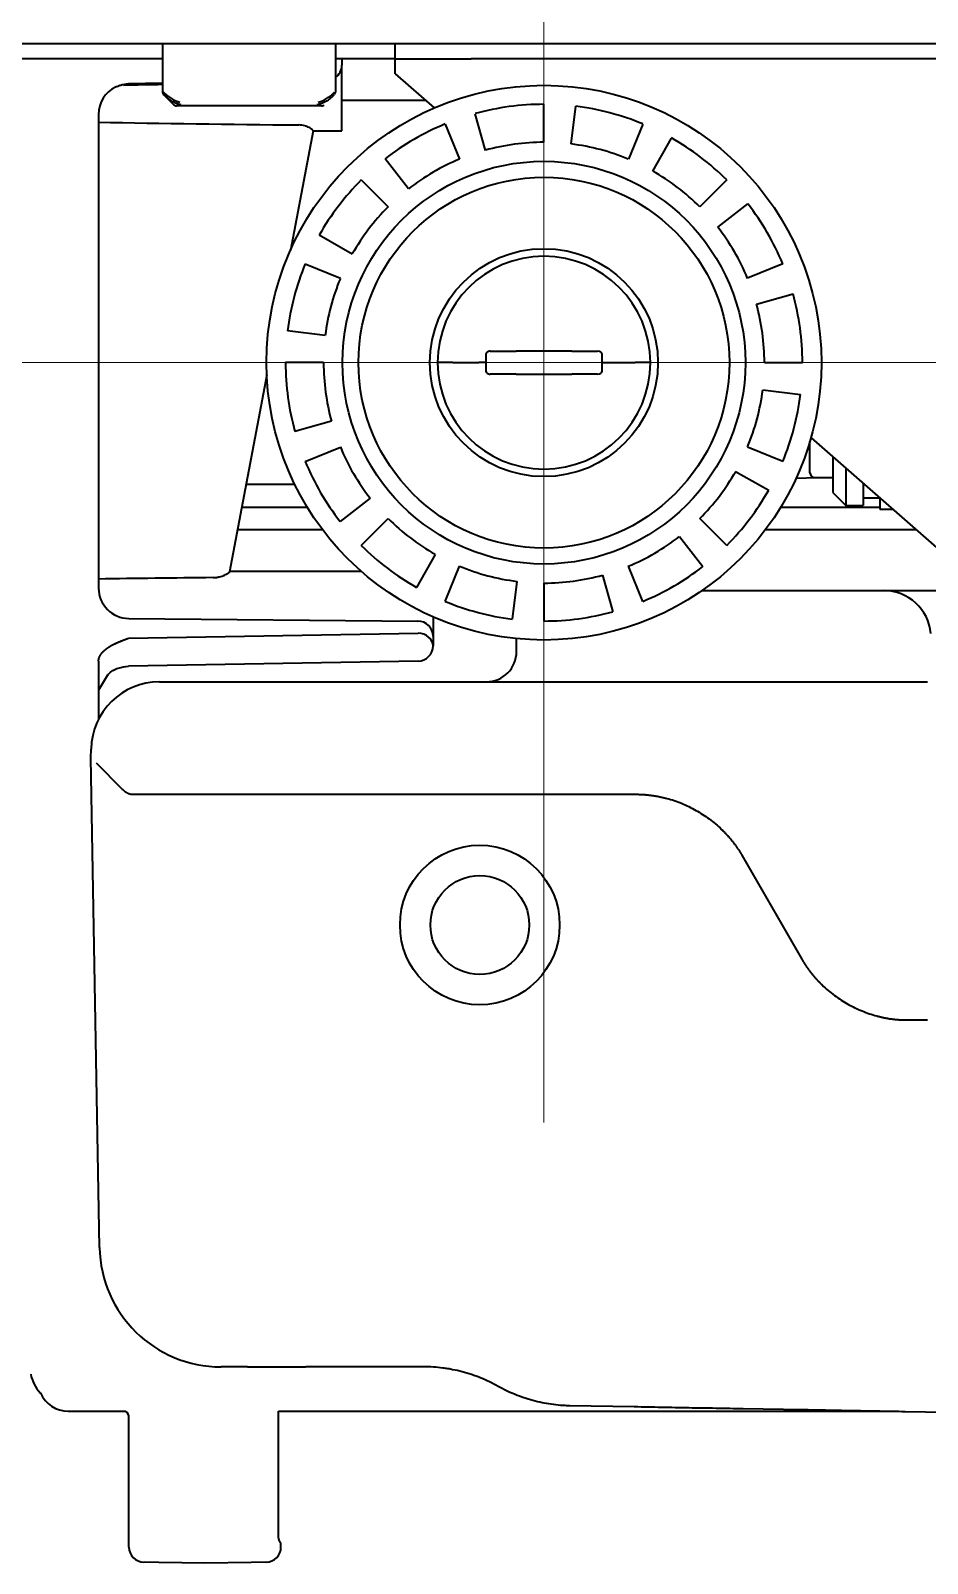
# Model space of a CAD drawing. Extents: x 6327 to 10269, y -393 to 3204.
# Drawn here: x 6773.2 to 6832.2, y 1271 to 1371.9 of the extents above; entities that cross this region are included whole.
import ezdxf

# ---------------------------------------------------------------- set-up
doc = ezdxf.new("R2010")
doc.units = 0
doc.header["$LTSCALE"] = 5
doc.layers.get('0').update_dxf_attribs({"linetype": 'CONTINUOUS', "lineweight": 0})
doc.layers.add('1', color=7, linetype='CONTINUOUS', true_color=0xffffff)

msp = doc.modelspace()

# ---------------------------------------------------------------- linework, layer by layer
at = {"color": 4}
for p, q in [((6806.97, 1400.03), (6806.97, 1300.03)), ((6756.97, 1350.03), (6856.97, 1350.03))]:
    msp.add_line(p, q, dxfattribs=at)
at = {"layer": '1', "color": 7, "linetype": 'Continuous', "lineweight": 35}
for p, q in [((6339.57, 1371.03), (7085.57, 1371.03)), ((6781.88, 1370.97), (6781.87, 1371.03)), ((6781.88, 1371), (6781.88, 1367.85)), ((6793.27, 1371.03), (6793.27, 1370.97)), ((6793.27, 1367.85), (6793.27, 1371)), ((6797.19, 1370.03), (6797.19, 1371.03)), ((6781.88, 1370.03), (6771.4, 1370.03)), ((6797.19, 1370.03), (6793.27, 1370.03)), ((6793.67, 1370.03), (6793.67, 1369.6)), ((6793.67, 1365.28), (6793.67, 1369.56)), ((6797.19, 1369.03), (6797.19, 1370.03)), ((6797.19, 1370.03), (6802.19, 1370.03)), ((6913.07, 1370.03), (6802.19, 1370.03)), ((6797.19, 1369.03), (6799.75, 1366.79)), ((6781.88, 1368.41), (6779.63, 1368.37)), ((6781.88, 1367.85), (6781.94, 1367.82)), ((6781.95, 1367.68), (6782.63, 1367)), ((6793.2, 1367.68), (6793.27, 1367.85)), ((6783.24, 1366.93), (6782.8, 1366.93)), ((6783.68, 1366.93), (6783.24, 1366.93)), ((6787.14, 1366.93), (6783.68, 1366.93)), ((6788.01, 1366.93), (6787.14, 1366.93)), ((6791.47, 1366.93), (6788.01, 1366.93)), ((6791.9, 1366.93), (6791.47, 1366.93)), ((6792.34, 1366.93), (6791.9, 1366.93)), ((6798.75, 1367.28), (6793.67, 1367.28)), ((6799.19, 1367.28), (6798.75, 1367.28)), ((6806.97, 1364.53), (6806.97, 1367.03)), ((6808.76, 1364.42), (6809.07, 1366.9)), ((6777.67, 1366.37), (6777.67, 1335.2)), ((6800.47, 1365.73), (6801.42, 1363.42)), ((6803.12, 1364), (6802.45, 1366.41)), ((6813.48, 1365.73), (6812.52, 1363.42)), ((6791.78, 1365.29), (6790.29, 1357.42)), ((6791.77, 1365.28), (6793.67, 1365.28)), ((6814.13, 1362.64), (6815.36, 1364.81)), ((6798.06, 1361.46), (6796.52, 1363.44)), ((6794.95, 1362.05), (6796.72, 1360.28)), ((6818.99, 1362.05), (6817.23, 1360.28)), ((6818.41, 1358.94), (6820.38, 1360.48)), ((6794.36, 1357.18), (6792.19, 1358.42)), ((6791.27, 1356.53), (6793.58, 1355.58)), ((6822.68, 1356.53), (6820.37, 1355.58)), ((6820.95, 1353.88), (6823.36, 1354.55)), ((6792.58, 1351.81), (6790.1, 1352.12)), ((6803.15, 1350.58), (6803.15, 1350.03)), ((6803.44, 1350.78), (6804.4, 1350.78)), ((6804.4, 1350.78), (6805.14, 1350.78)), ((6804.4, 1350.78), (6805.14, 1350.78)), ((6808.8, 1350.78), (6805.14, 1350.78)), ((6808.8, 1350.78), (6809.54, 1350.78)), ((6809.54, 1350.78), (6810.5, 1350.78)), ((6810.79, 1350.03), (6810.8, 1350.58)), ((6792.47, 1350.03), (6789.97, 1350.03)), ((6800.97, 1350.03), (6802.69, 1350.03)), ((6803.15, 1350.03), (6803.15, 1349.48)), ((6810.8, 1349.48), (6810.79, 1350.03)), ((6811.26, 1350.03), (6812.97, 1350.03)), ((6821.47, 1350.03), (6823.97, 1350.03)), ((6788.74, 1349.24), (6786.28, 1336.26)), ((6804.4, 1349.28), (6803.44, 1349.28)), ((6805.14, 1349.28), (6804.4, 1349.28)), ((6805.14, 1349.28), (6804.4, 1349.28)), ((6805.14, 1349.28), (6808.8, 1349.28)), ((6809.54, 1349.28), (6808.8, 1349.28)), ((6810.5, 1349.28), (6809.54, 1349.28)), ((6821.36, 1348.24), (6823.84, 1347.93)), ((6793, 1346.17), (6790.59, 1345.5)), ((6791.27, 1343.52), (6793.58, 1344.48)), ((6822.68, 1343.52), (6820.37, 1344.48)), ((6824.47, 1342.78), (6824.47, 1344.85)), ((6824.54, 1345.09), (6833.84, 1336.95)), ((6825.97, 1343.84), (6825.97, 1341.48)), ((6819.58, 1342.87), (6821.76, 1341.64)), ((6823.57, 1342.43), (6824.9, 1342.48)), ((6824.77, 1342.48), (6825.97, 1342.48)), ((6826.82, 1343.09), (6826.82, 1340.63)), ((6787.38, 1342.03), (6790.57, 1342.03)), ((6825.97, 1341.48), (6826.82, 1340.63)), ((6827.97, 1342.08), (6827.97, 1340.63)), ((6787.09, 1340.53), (6791.39, 1340.53)), ((6795.54, 1341.11), (6793.56, 1339.58)), ((6822.56, 1340.53), (6829.07, 1340.53)), ((6826.82, 1340.63), (6827.97, 1340.63)), ((6827.97, 1341.13), (6829.07, 1341.13)), ((6829.07, 1341.13), (6829.07, 1340.38)), ((6829.07, 1340.38), (6829.93, 1340.38)), ((6794.95, 1338.01), (6796.72, 1339.77)), ((6818.99, 1338.01), (6817.23, 1339.77)), ((6792.41, 1339.03), (6786.81, 1339.03)), ((6815.89, 1338.59), (6817.42, 1336.62)), ((6831.47, 1339.03), (6821.54, 1339.03)), ((6799.82, 1337.41), (6798.58, 1335.24)), ((6794.97, 1336.28), (6786.29, 1336.28)), ((6800.47, 1334.32), (6801.42, 1336.63)), ((6813.48, 1334.32), (6812.52, 1336.63)), ((6805.19, 1335.64), (6804.88, 1333.16)), ((6806.97, 1335.53), (6806.97, 1333.03)), ((6810.83, 1336.05), (6811.5, 1333.64)), ((6817.37, 1335.03), (6829.33, 1335.03)), ((6829.33, 1335.03), (6836.26, 1335.03)), ((6799.67, 1333.3), (6799.67, 1332.03)), ((6779.64, 1331.9), (6798.69, 1332.23)), ((6779.66, 1333.2), (6798.68, 1333.03)), ((6799.67, 1332.03), (6799.67, 1331.39)), ((6805.17, 1331.03), (6805.17, 1331.87)), ((6777.67, 1330.39), (6777.67, 1326.57)), ((6798.69, 1330.39), (6779.64, 1330.06)), ((6798.69, 1330.39), (6779.64, 1330.06)), ((6778.26, 1329.46), (6777.67, 1328.48)), ((6781.68, 1329.03), (6781.88, 1329.03)), ((6781.88, 1329.03), (6783.62, 1329.03)), ((6783.62, 1329.03), (6783.62, 1329.03)), ((6783.62, 1329.03), (6784.32, 1329.03)), ((6784.32, 1329.03), (6787.57, 1329.03)), ((6787.57, 1329.03), (6792.88, 1329.03)), ((6792.88, 1329.03), (6813.05, 1329.03)), ((6819.85, 1329.03), (6823.8, 1329.03)), ((6830.87, 1329.03), (6832.19, 1329.03)), ((6777.17, 1324.03), (6777.18, 1324.6)), ((6777.17, 1324.02), (6777.17, 1324.03)), ((6777.74, 1291.81), (6777.17, 1324.02)), ((6777.51, 1323.69), (6779.23, 1321.97)), ((6779.93, 1321.63), (6783.19, 1321.63)), ((6783.19, 1321.63), (6792.84, 1321.63)), ((6792.84, 1321.63), (6813.05, 1321.63)), ((6819.98, 1317.63), (6823.94, 1310.78)), ((6830.87, 1306.78), (6832.19, 1306.78)), ((6785.8, 1283.95), (6785.73, 1283.95)), ((6787.47, 1283.95), (6785.8, 1283.95)), ((6787.47, 1283.95), (6788.15, 1283.95)), ((6788.15, 1283.95), (6788.15, 1283.95)), ((6788.15, 1283.95), (6791.31, 1283.95)), ((6793.24, 1283.95), (6791.31, 1283.95)), ((6799.05, 1283.95), (6793.24, 1283.95)), ((6775.67, 1281.03), (6779.47, 1281.03)), ((6789.5, 1272.87), (6789.5, 1281.03)), ((6789.5, 1281.03), (6797.19, 1281.03)), ((6799.67, 1281.02), (6799.67, 1281.03)), ((6799.68, 1281.03), (6829.47, 1281.03)), ((6812.91, 1281.32), (6808.68, 1281.39)), ((6824.04, 1281.12), (6820.08, 1281.19)), ((6832.08, 1280.98), (6830.73, 1281)), ((6834.97, 1280.93), (6832.08, 1280.98)), ((6779.67, 1272.1), (6779.67, 1280.62)), ((6789.67, 1272.37), (6789.66, 1272.37)), ((6789.67, 1272.1), (6789.67, 1272.37)), ((6781.64, 1271.08), (6780.66, 1271.1)), ((6784.67, 1271.03), (6781.64, 1271.08)), ((6787.71, 1271.08), (6784.67, 1271.03)), ((6788.69, 1271.1), (6787.71, 1271.08))]:
    msp.add_line(p, q, dxfattribs=at)
for centre, radius in [((6806.97, 1350.03), 18.25), ((6806.97, 1350.03), 13.25), ((6806.97, 1350.03), 12.2), ((6806.97, 1350.03), 7.5), ((6802.75, 1313.03), 5.25), ((6802.75, 1313.03), 3.25)]:
    msp.add_circle(centre, radius, dxfattribs=at)
for centre, radius, start, end in [((6792.67, 1369.6), 1, 306.5958, 0), ((6779.67, 1366.37), 2, 116.0619, 180), ((6782.8, 1367.18), 0.25, 225, 270), ((6792.34, 1367.18), 0.25, 270, 315), ((6806.97, 1350.03), 17, 90, 105.4286), ((6806.97, 1350.03), 17, 67.5, 82.9286), ((6806.97, 1350.03), 17, 112.5, 127.9286), ((6806.97, 1350.03), 14.5, 90, 105.4286), ((6806.97, 1350.03), 17, 45, 60.4286), ((6806.97, 1350.03), 14.5, 67.5, 82.9286), ((6806.97, 1350.03), 14.5, 112.5, 127.9286), ((6806.97, 1350.03), 14.5, 45, 60.4286), ((6806.97, 1350.03), 17, 135, 150.4286), ((6806.97, 1350.03), 17, 22.5, 37.9286), ((6806.97, 1350.03), 14.5, 135, 150.4286), ((6806.97, 1350.03), 14.5, 22.5, 37.9286), ((6806.97, 1350.03), 17, 157.5, 172.9286), ((6806.97, 1350.03), 7, 90, 180), ((6806.97, 1350.03), 7, 360, 90), ((6806.97, 1350.03), 14.5, 157.5, 172.9286), ((6806.97, 1350.03), 17, 0, 15.4286), ((6806.97, 1350.03), 14.5, 0, 15.4286), ((6806.97, 1350.03), 17, 180, 195.4286), ((6806.97, 1350.03), 14.5, 180, 195.4286), ((6806.97, 1350.03), 7, 180, 0), ((6806.97, 1350.03), 14.5, 337.5, 352.9286), ((6806.97, 1350.03), 17, 337.5, 352.9286), ((6806.97, 1350.03), 14.5, 202.5, 217.9286), ((6806.97, 1350.03), 17, 202.5, 217.9286), ((6806.97, 1350.03), 14.5, 315, 330.4286), ((6824.77, 1342.78), 0.3, 180, 270), ((6806.97, 1350.03), 17, 315, 330.4286), ((6806.97, 1350.03), 14.5, 225, 240.4286), ((6806.97, 1350.03), 14.5, 292.5, 307.9286), ((6806.97, 1350.03), 17, 225, 240.4286), ((6806.97, 1350.03), 14.5, 247.5, 262.9286), ((6806.97, 1350.03), 17, 292.5, 307.9286), ((6806.97, 1350.03), 14.5, 270, 285.4286), ((6779.67, 1335.2), 2, 180, 269.5278), ((6806.97, 1350.03), 17, 247.5, 262.9286), ((6829.33, 1331.93), 3.1, 5, 90), ((6806.97, 1350.03), 17, 270, 285.4286), ((6798.67, 1332.03), 1, 0, 89.5), ((6798.67, 1331.39), 1, 271, 0), ((6803.17, 1331.03), 2, 270, 0), ((6781.68, 1324.53), 4.5, 90, 179), ((6785.73, 1291.95), 8, 181, 270), ((6775.66, 1283.95), 2.5, 190.9111, 223.3528), ((6779.17, 1280.62), 0.5, 0, 53.9152), ((6780.67, 1272.1), 1, 180, 269), ((6788.67, 1272.1), 1, 271, 0)]:
    msp.add_arc(centre, radius, start, end, dxfattribs=at)
for centre, major_axis, ratio, start_param, end_param in [((6782.13, 1367.85), (-0.173, -0.181), 1, 5.474424, 6.283144), ((6782.16, 1367.82), (-0.173, -0.18), 0.780781, 5.355474, 6.257053), ((6865.08, 1367.53), (131.19, 0.01), 0.017151, 3.98317, 4.110917), ((6803.44, 1350.58), (-0.296, 0.003), 0.67619, 4.728153, 6.29895), ((6810.5, 1350.58), (0.296, 0.003), 0.67619, 6.267421, 7.838217), ((6803.44, 1349.48), (0.296, 0.003), 0.67619, 3.125828, 4.696625), ((6810.5, 1349.48), (-0.296, 0.003), 0.67619, 1.586561, 3.157357), ((6858.74, 1334.03), (131.19, 0.01), 0.017151, 2.165777, 2.23696), ((6798.67, 1331.39), (-1, 0), 0.838444, 3.141593, 4.694936), ((6775.67, 1283.03), (-1.41, -1.41), 0.999695, 5.907412, 7.068431)]:
    msp.add_ellipse(centre, major_axis=major_axis, ratio=ratio, start_param=start_param, end_param=end_param, dxfattribs=at)
for points, degree, knots in [([(6778.79, 1368.17), (6778.85, 1368.2), (6778.91, 1368.22), (6779.01, 1368.26), (6779.04, 1368.27), (6779.11, 1368.29), (6779.14, 1368.3), (6779.25, 1368.33), (6779.32, 1368.34), (6779.44, 1368.36), (6779.48, 1368.36), (6779.53, 1368.37), (6779.55, 1368.37), (6779.59, 1368.37), (6779.61, 1368.37), (6779.63, 1368.37)], 3, [0, 0, 0, 0, 0.25, 0.25, 0.375, 0.375, 0.5, 0.5, 0.75, 0.75, 0.875, 0.875, 0.9375, 0.9375, 1, 1, 1, 1]), ([(6781.94, 1367.82), (6782.03, 1367.74), (6782.12, 1367.66), (6782.29, 1367.52), (6782.38, 1367.46), (6782.65, 1367.29), (6782.83, 1367.21), (6783.02, 1367.18)], 3, [0, 0, 0, 0, 0.25, 0.25, 0.5, 0.5, 1, 1, 1, 1]), ([(6783.08, 1367), (6783.03, 1367.01), (6782.98, 1367.02), (6782.91, 1367.04), (6782.89, 1367.05), (6782.84, 1367.06), (6782.82, 1367.07), (6782.7, 1367.12), (6782.61, 1367.17), (6782.42, 1367.28), (6782.24, 1367.41), (6782.07, 1367.56), (6781.98, 1367.64)], 3, [0, 0, 0, 0, 0.125, 0.125, 0.1875, 0.1875, 0.25, 0.25, 0.5, 0.5, 0.75, 1, 1, 1, 1]), ([(6793.16, 1367.64), (6793.12, 1367.6), (6793.08, 1367.56), (6792.99, 1367.48), (6792.94, 1367.45), (6792.81, 1367.34), (6792.72, 1367.28), (6792.45, 1367.11), (6792.26, 1367.03), (6792.06, 1367)], 3, [0, 0, 0, 0, 0.125, 0.125, 0.25, 0.25, 0.5, 0.5, 1, 1, 1, 1]), ([(6792.12, 1367.18), (6792.31, 1367.21), (6792.5, 1367.29), (6792.76, 1367.46), (6792.85, 1367.52), (6792.99, 1367.63), (6793.03, 1367.66), (6793.12, 1367.74), (6793.16, 1367.78), (6793.2, 1367.82)], 3, [0, 0, 0, 0, 0.5, 0.5, 0.75, 0.75, 0.875, 0.875, 1, 1, 1, 1]), ([(6791.78, 1365.29), (6791.78, 1365.3), (6791.77, 1365.31), (6791.76, 1365.33), (6791.75, 1365.34), (6791.74, 1365.35), (6791.73, 1365.36), (6791.7, 1365.39), (6791.67, 1365.41), (6791.62, 1365.44), (6791.6, 1365.45), (6791.57, 1365.47), (6791.55, 1365.48), (6791.49, 1365.52), (6791.44, 1365.54), (6791.36, 1365.57), (6791.34, 1365.58), (6791.28, 1365.6), (6791.26, 1365.6), (6791.17, 1365.63), (6791.11, 1365.64), (6790.98, 1365.66), (6790.91, 1365.67), (6790.85, 1365.67)], 3, [0, 0, 0, 0, 0.125, 0.125, 0.1875, 0.1875, 0.25, 0.25, 0.375, 0.375, 0.4375, 0.4375, 0.5, 0.5, 0.625, 0.625, 0.6875, 0.6875, 0.75, 0.75, 0.875, 0.875, 1, 1, 1, 1]), ([(6800.97, 1350.03), (6800.91, 1350.03), (6800.84, 1350.03), (6800.75, 1350.03), (6800.71, 1350.03), (6800.65, 1350.03), (6800.62, 1350.03), (6800.53, 1350.03), (6800.47, 1350.03), (6800.4, 1350.03), (6800.39, 1350.03), (6800.36, 1350.03), (6800.35, 1350.03), (6800.31, 1350.03), (6800.29, 1350.03), (6800.22, 1350.03), (6800.18, 1350.03), (6800.13, 1350.03), (6800.12, 1350.03), (6800.11, 1350.03), (6800.08, 1350.03), (6800.05, 1350.03), (6800.03, 1350.03), (6800.01, 1350.03), (6800.01, 1350.03), (6800, 1350.03), (6800, 1350.03), (6799.99, 1350.03), (6799.98, 1350.03), (6799.98, 1350.03), (6799.98, 1350.03), (6799.97, 1350.03), (6799.97, 1350.03), (6799.97, 1350.03), (6799.97, 1350.03)], 3, [0, 0, 0, 0, 0.125046, 0.125046, 0.187569, 0.187569, 0.250091, 0.250091, 0.375137, 0.375137, 0.406399, 0.406399, 0.43766, 0.43766, 0.500183, 0.500183, 0.625229, 0.625229, 0.65649, 0.65649, 0.687751, 0.750274, 0.812797, 0.812797, 0.844059, 0.844059, 0.87532, 0.87532, 0.937843, 0.937843, 0.953473, 0.953473, 0.969104, 1, 1, 1, 1]), ([(6813.97, 1350.03), (6813.97, 1350.03), (6813.97, 1350.03), (6813.97, 1350.03), (6813.97, 1350.03), (6813.97, 1350.03), (6813.97, 1350.03), (6813.96, 1350.03), (6813.96, 1350.03), (6813.95, 1350.03), (6813.95, 1350.03), (6813.94, 1350.03), (6813.93, 1350.03), (6813.92, 1350.03), (6813.9, 1350.03), (6813.86, 1350.03), (6813.84, 1350.03), (6813.82, 1350.03), (6813.81, 1350.03), (6813.77, 1350.03), (6813.73, 1350.03), (6813.66, 1350.03), (6813.63, 1350.03), (6813.59, 1350.03), (6813.58, 1350.03), (6813.56, 1350.03), (6813.54, 1350.03), (6813.47, 1350.03), (6813.42, 1350.03), (6813.33, 1350.03), (6813.29, 1350.03), (6813.23, 1350.03), (6813.2, 1350.03), (6813.1, 1350.03), (6813.04, 1350.03), (6812.97, 1350.03)], 3, [0, 0, 0, 0, 0.031189, 0.031189, 0.046815, 0.046815, 0.062441, 0.062441, 0.124945, 0.124945, 0.156197, 0.156197, 0.187449, 0.187449, 0.249953, 0.312457, 0.343709, 0.343709, 0.374961, 0.374961, 0.499969, 0.499969, 0.562473, 0.562473, 0.593725, 0.593725, 0.624976, 0.624976, 0.749984, 0.749984, 0.812488, 0.812488, 0.874992, 0.874992, 1, 1, 1, 1]), ([(6785.21, 1335.89), (6785.28, 1335.89), (6785.35, 1335.89), (6785.45, 1335.91), (6785.48, 1335.91), (6785.53, 1335.92), (6785.55, 1335.92), (6785.58, 1335.93), (6785.6, 1335.94), (6785.68, 1335.96), (6785.74, 1335.97), (6785.82, 1336), (6785.85, 1336.01), (6785.9, 1336.03), (6785.93, 1336.04), (6786, 1336.08), (6786.04, 1336.1), (6786.09, 1336.12), (6786.1, 1336.13), (6786.12, 1336.14), (6786.15, 1336.15), (6786.19, 1336.18), (6786.22, 1336.2), (6786.23, 1336.21), (6786.24, 1336.21), (6786.25, 1336.22), (6786.25, 1336.22), (6786.27, 1336.24), (6786.28, 1336.25), (6786.28, 1336.26)], 3, [0, 0, 0, 0, 0.125, 0.125, 0.1875, 0.1875, 0.21875, 0.21875, 0.25, 0.25, 0.375, 0.375, 0.4375, 0.4375, 0.5, 0.5, 0.625, 0.625, 0.65625, 0.65625, 0.6875, 0.75, 0.8125, 0.8125, 0.84375, 0.84375, 0.875, 0.875, 1, 1, 1, 1]), ([(6777.67, 1330.39), (6777.67, 1330.63), (6777.84, 1330.86), (6777.99, 1331.07), (6778.27, 1331.27), (6778.51, 1331.43), (6778.86, 1331.59), (6779.02, 1331.66), (6779.22, 1331.74), (6779.37, 1331.8), (6779.64, 1331.9)], 2, [0, 0, 0, 0.25, 0.25, 0.5, 0.5, 0.75, 0.75, 0.875, 0.875, 1, 1, 1]), ([(6778.26, 1329.46), (6778.28, 1329.48), (6778.45, 1329.71), (6778.94, 1329.96), (6779.4, 1330.05), (6779.64, 1330.06)], 3, [0, 0, 0, 0, 0.066204, 0.548499, 1, 1, 1, 1]), ([(6813.05, 1329.03), (6813.62, 1329.03), (6814.19, 1329.03), (6815.32, 1329.03), (6815.88, 1329.03), (6817.02, 1329.03), (6817.58, 1329.03), (6818.43, 1329.03), (6818.71, 1329.03), (6819.14, 1329.03), (6819.28, 1329.03), (6819.56, 1329.03), (6819.7, 1329.03), (6819.85, 1329.03)], 3, [0, 0, 0, 0, 0.25, 0.25, 0.5, 0.5, 0.75, 0.75, 0.875, 0.875, 0.9375, 0.9375, 1, 1, 1, 1]), ([(6823.8, 1329.03), (6823.95, 1329.03), (6824.1, 1329.03), (6824.39, 1329.03), (6824.54, 1329.03), (6824.98, 1329.03), (6825.27, 1329.03), (6826.16, 1329.03), (6826.74, 1329.03), (6827.92, 1329.03), (6828.51, 1329.03), (6829.69, 1329.03), (6830.28, 1329.03), (6830.87, 1329.03)], 3, [0, 0, 0, 0, 0.0625, 0.0625, 0.125, 0.125, 0.25, 0.25, 0.5, 0.5, 0.75, 0.75, 1, 1, 1, 1]), ([(6813.05, 1321.63), (6813.07, 1321.63), (6813.1, 1321.63), (6813.14, 1321.63), (6813.18, 1321.63), (6813.23, 1321.62), (6813.27, 1321.62), (6813.31, 1321.62), (6813.36, 1321.62), (6813.4, 1321.62), (6813.44, 1321.62), (6813.49, 1321.61), (6813.53, 1321.61), (6813.57, 1321.61), (6813.62, 1321.61), (6813.66, 1321.6), (6813.7, 1321.6), (6813.75, 1321.59), (6813.79, 1321.59), (6813.83, 1321.59), (6813.88, 1321.58), (6813.92, 1321.58), (6813.96, 1321.57), (6814.01, 1321.57), (6814.05, 1321.56), (6814.09, 1321.55), (6814.14, 1321.55), (6814.18, 1321.54), (6814.23, 1321.53), (6814.27, 1321.53), (6814.31, 1321.52), (6814.36, 1321.51), (6814.4, 1321.51), (6814.44, 1321.5), (6814.49, 1321.49), (6814.53, 1321.48), (6814.57, 1321.47), (6814.62, 1321.46), (6814.66, 1321.45), (6814.7, 1321.44), (6814.75, 1321.43), (6814.79, 1321.42), (6814.83, 1321.41), (6814.88, 1321.4), (6814.92, 1321.39), (6814.96, 1321.38), (6815.01, 1321.37), (6815.2, 1321.32), (6815.54, 1321.22), (6816.03, 1321.04), (6816.5, 1320.82), (6816.97, 1320.58), (6817.41, 1320.31), (6817.84, 1320.01), (6818.26, 1319.68), (6818.55, 1319.43), (6818.71, 1319.26), (6818.77, 1319.21), (6818.83, 1319.15), (6818.88, 1319.09), (6818.94, 1319.03), (6818.99, 1318.97), (6819.05, 1318.91), (6819.1, 1318.85), (6819.16, 1318.79), (6819.21, 1318.73), (6819.26, 1318.66), (6819.31, 1318.6), (6819.37, 1318.53), (6819.42, 1318.47), (6819.47, 1318.4), (6819.52, 1318.33), (6819.57, 1318.27), (6819.62, 1318.2), (6819.66, 1318.13), (6819.71, 1318.06), (6819.76, 1317.99), (6819.8, 1317.92), (6819.85, 1317.85), (6819.89, 1317.77), (6819.94, 1317.7), (6819.97, 1317.65), (6819.98, 1317.63)], 3, [0, 0, 0, 0, 0.005159, 0.010321, 0.015487, 0.020656, 0.025829, 0.031005, 0.036185, 0.041369, 0.046557, 0.051749, 0.056944, 0.062143, 0.067347, 0.072554, 0.077765, 0.08298, 0.088199, 0.093423, 0.09865, 0.103882, 0.109118, 0.114358, 0.119602, 0.124851, 0.130103, 0.135361, 0.140622, 0.145888, 0.151158, 0.156433, 0.161712, 0.166996, 0.172284, 0.177577, 0.182874, 0.188176, 0.193482, 0.198793, 0.204108, 0.209428, 0.214753, 0.220082, 0.225416, 0.230755, 0.236098, 0.241446, 0.302414, 0.36414, 0.426616, 0.489829, 0.551404, 0.613953, 0.677452, 0.741888, 0.751493, 0.761122, 0.770777, 0.780457, 0.790162, 0.799893, 0.809649, 0.81943, 0.829237, 0.839069, 0.848927, 0.85881, 0.86872, 0.878655, 0.888617, 0.898605, 0.90862, 0.918661, 0.92873, 0.938826, 0.94895, 0.959102, 0.969283, 0.979492, 0.989731, 1, 1, 1, 1]), ([(6823.94, 1310.78), (6823.94, 1310.76), (6823.96, 1310.74), (6823.98, 1310.7), (6824, 1310.67), (6824.02, 1310.63), (6824.05, 1310.6), (6824.07, 1310.56), (6824.09, 1310.52), (6824.11, 1310.49), (6824.13, 1310.45), (6824.16, 1310.42), (6824.18, 1310.38), (6824.2, 1310.35), (6824.23, 1310.32), (6824.25, 1310.28), (6824.27, 1310.25), (6824.3, 1310.21), (6824.32, 1310.18), (6824.34, 1310.15), (6824.37, 1310.11), (6824.39, 1310.08), (6824.42, 1310.05), (6824.44, 1310.01), (6824.47, 1309.98), (6824.49, 1309.95), (6824.52, 1309.92), (6824.54, 1309.88), (6824.57, 1309.85), (6824.59, 1309.82), (6824.62, 1309.79), (6824.64, 1309.76), (6824.67, 1309.73), (6824.7, 1309.69), (6824.72, 1309.66), (6824.75, 1309.63), (6824.77, 1309.6), (6824.8, 1309.57), (6824.83, 1309.54), (6824.85, 1309.51), (6824.88, 1309.48), (6824.91, 1309.45), (6824.93, 1309.42), (6824.96, 1309.39), (6824.99, 1309.36), (6825.01, 1309.34), (6825.04, 1309.31), (6825.07, 1309.28), (6825.1, 1309.25), (6825.13, 1309.22), (6825.15, 1309.19), (6825.18, 1309.17), (6825.21, 1309.14), (6825.24, 1309.11), (6825.38, 1308.97), (6825.66, 1308.72), (6826.08, 1308.39), (6826.51, 1308.09), (6826.95, 1307.82), (6827.42, 1307.58), (6827.89, 1307.37), (6828.38, 1307.19), (6828.73, 1307.08), (6828.96, 1307.02), (6829.04, 1307), (6829.13, 1306.98), (6829.22, 1306.96), (6829.3, 1306.94), (6829.39, 1306.92), (6829.48, 1306.9), (6829.56, 1306.89), (6829.65, 1306.87), (6829.74, 1306.86), (6829.82, 1306.85), (6829.91, 1306.84), (6830, 1306.83), (6830.08, 1306.82), (6830.17, 1306.81), (6830.26, 1306.8), (6830.35, 1306.79), (6830.43, 1306.79), (6830.52, 1306.78), (6830.61, 1306.78), (6830.69, 1306.78), (6830.78, 1306.78), (6830.84, 1306.78), (6830.87, 1306.78)], 3, [0, 0, 0, 0, 0.005051, 0.010095, 0.015132, 0.02016, 0.025182, 0.030196, 0.035203, 0.040202, 0.045195, 0.05018, 0.055158, 0.060129, 0.065092, 0.070049, 0.074999, 0.079942, 0.084878, 0.089807, 0.094729, 0.099644, 0.104553, 0.109455, 0.11435, 0.119238, 0.124119, 0.128994, 0.133862, 0.138723, 0.143578, 0.148426, 0.153268, 0.158102, 0.162931, 0.167752, 0.172567, 0.177376, 0.182177, 0.186973, 0.191761, 0.196544, 0.201319, 0.206088, 0.210851, 0.215607, 0.220356, 0.225099, 0.229835, 0.234565, 0.239288, 0.244004, 0.248714, 0.253418, 0.258115, 0.322508, 0.38599, 0.44855, 0.510167, 0.573423, 0.635913, 0.697625, 0.75855, 0.769227, 0.779887, 0.790529, 0.801154, 0.811762, 0.822353, 0.832927, 0.843485, 0.854026, 0.864551, 0.87506, 0.885553, 0.89603, 0.906492, 0.916939, 0.92737, 0.937788, 0.948191, 0.958579, 0.968954, 0.979316, 0.989664, 1, 1, 1, 1]), ([(6803.95, 1282.67), (6803.58, 1282.88), (6803.2, 1283.07), (6802.7, 1283.27), (6802.6, 1283.31), (6802.4, 1283.38), (6802.3, 1283.41), (6802, 1283.52), (6801.59, 1283.64), (6801.17, 1283.73), (6800.86, 1283.79), (6800.75, 1283.81), (6800.54, 1283.85), (6800.43, 1283.86), (6799.91, 1283.93), (6799.48, 1283.96), (6799.05, 1283.96)], 3, [0, 0, 0, 0, 0.25, 0.25, 0.3125, 0.3125, 0.375, 0.375, 0.5, 0.625, 0.625, 0.6875, 0.6875, 0.75, 0.75, 1, 1, 1, 1]), ([(6808.68, 1281.39), (6808.58, 1281.39), (6808.47, 1281.4), (6808.27, 1281.41), (6808.16, 1281.41), (6807.86, 1281.44), (6807.65, 1281.46), (6807.04, 1281.55), (6806.64, 1281.63), (6806.14, 1281.76), (6806.04, 1281.79), (6805.89, 1281.84), (6805.84, 1281.85), (6805.75, 1281.88), (6805.5, 1281.97), (6805.26, 1282.06), (6804.69, 1282.29), (6804.32, 1282.47), (6803.95, 1282.67)], 3, [0, 0, 0, 0, 0.0625, 0.0625, 0.125, 0.125, 0.25, 0.25, 0.5, 0.5, 0.5625, 0.5625, 0.59375, 0.59375, 0.625, 0.75, 0.75, 1, 1, 1, 1]), ([(6797.19, 1281.03), (6797.2, 1281.03), (6797.22, 1281.03), (6797.25, 1281.03), (6797.27, 1281.03), (6797.3, 1281.03), (6797.32, 1281.03), (6797.34, 1281.03), (6797.37, 1281.03), (6797.39, 1281.03), (6797.41, 1281.03), (6797.43, 1281.03), (6797.45, 1281.03), (6797.47, 1281.03), (6797.49, 1281.03), (6797.51, 1281.03), (6797.52, 1281.03), (6797.54, 1281.03), (6797.56, 1281.03), (6797.57, 1281.03), (6797.59, 1281.03), (6797.6, 1281.03), (6797.62, 1281.03), (6797.63, 1281.03), (6797.64, 1281.03), (6797.65, 1281.03), (6797.66, 1281.03), (6797.67, 1281.03), (6797.68, 1281.03), (6797.69, 1281.03), (6797.7, 1281.03), (6797.71, 1281.03), (6797.71, 1281.03), (6797.72, 1281.03), (6797.73, 1281.03), (6797.73, 1281.03), (6797.75, 1281.03), (6797.79, 1281.03), (6797.84, 1281.03), (6797.89, 1281.03), (6797.94, 1281.03), (6797.99, 1281.03), (6798.04, 1281.03), (6798.09, 1281.03), (6798.14, 1281.03), (6798.18, 1281.03), (6798.29, 1281.03), (6798.46, 1281.03), (6798.68, 1281.03), (6798.86, 1281.03), (6799.01, 1281.03), (6799.11, 1281.03), (6799.2, 1281.03), (6799.27, 1281.03), (6799.34, 1281.03), (6799.4, 1281.03), (6799.46, 1281.03), (6799.5, 1281.03), (6799.53, 1281.03), (6799.54, 1281.03), (6799.56, 1281.03), (6799.57, 1281.03), (6799.59, 1281.03), (6799.6, 1281.03), (6799.61, 1281.03), (6799.62, 1281.03), (6799.63, 1281.03), (6799.64, 1281.03), (6799.65, 1281.03), (6799.65, 1281.03), (6799.66, 1281.03), (6799.67, 1281.03), (6799.67, 1281.03), (6799.67, 1281.03), (6799.67, 1281.03), (6799.67, 1281.03), (6799.67, 1281.03)], 3, [0, 0, 0, 0, 0.006462, 0.012777, 0.018944, 0.024963, 0.030832, 0.036553, 0.042124, 0.047544, 0.052813, 0.05793, 0.062896, 0.067708, 0.072366, 0.07687, 0.081218, 0.085411, 0.089447, 0.093326, 0.097047, 0.10061, 0.104013, 0.107257, 0.11034, 0.113262, 0.116023, 0.118621, 0.121057, 0.123329, 0.125439, 0.127384, 0.129164, 0.13078, 0.132231, 0.133516, 0.134635, 0.148074, 0.161433, 0.174714, 0.187919, 0.20105, 0.214108, 0.227095, 0.240012, 0.25286, 0.26564, 0.333697, 0.398831, 0.460987, 0.520084, 0.55535, 0.590493, 0.625548, 0.660543, 0.695501, 0.730444, 0.76539, 0.778693, 0.791962, 0.805197, 0.818398, 0.831566, 0.844701, 0.857804, 0.870875, 0.883915, 0.896924, 0.909904, 0.922854, 0.935777, 0.948672, 0.961541, 0.974384, 0.987204, 1, 1, 1, 1]), ([(6820.08, 1281.19), (6819.79, 1281.2), (6819.49, 1281.2), (6818.89, 1281.21), (6818.59, 1281.22), (6817.69, 1281.23), (6817.1, 1281.24), (6815.9, 1281.26), (6815.3, 1281.27), (6814.11, 1281.3), (6813.51, 1281.31), (6812.91, 1281.32)], 3, [0, 0, 0, 0, 0.125, 0.125, 0.25, 0.25, 0.5, 0.5, 0.75, 0.75, 1, 1, 1, 1]), ([(6830.73, 1281), (6830.17, 1281.01), (6829.61, 1281.02), (6828.5, 1281.04), (6827.94, 1281.05), (6826.83, 1281.07), (6826.27, 1281.08), (6825.43, 1281.1), (6825.15, 1281.1), (6824.74, 1281.11), (6824.6, 1281.11), (6824.32, 1281.12), (6824.18, 1281.12), (6824.04, 1281.12)], 3, [0, 0, 0, 0, 0.25, 0.25, 0.5, 0.5, 0.75, 0.75, 0.875, 0.875, 0.9375, 0.9375, 1, 1, 1, 1]), ([(6789.66, 1272.37), (6789.65, 1272.37), (6789.65, 1272.37), (6789.64, 1272.38), (6789.64, 1272.38), (6789.63, 1272.39), (6789.63, 1272.4), (6789.61, 1272.41), (6789.61, 1272.43), (6789.59, 1272.45), (6789.59, 1272.46), (6789.58, 1272.48), (6789.57, 1272.5), (6789.56, 1272.53), (6789.55, 1272.55), (6789.55, 1272.56), (6789.54, 1272.6), (6789.53, 1272.63), (6789.52, 1272.68), (6789.52, 1272.7), (6789.51, 1272.73), (6789.51, 1272.76), (6789.5, 1272.8), (6789.5, 1272.83), (6789.5, 1272.85), (6789.5, 1272.87)], 3, [0, 0, 0, 0, 0.125, 0.125, 0.1875, 0.1875, 0.25, 0.25, 0.375, 0.375, 0.4375, 0.4375, 0.5, 0.5625, 0.5625, 0.625, 0.625, 0.75, 0.75, 0.8125, 0.8125, 0.875, 0.9375, 0.9375, 1, 1, 1, 1])]:
    msp.add_open_spline(points, degree=degree, knots=knots, dxfattribs=at)
for points, degree in [([(6779.32, 1368.3), (6780.17, 1368.32), (6781.03, 1368.33), (6781.88, 1368.35)], 3), ([(6781.99, 1367.64), (6782.01, 1367.62)], 1), ([(6802.97, 1350.03), (6802.94, 1350.03), (6802.88, 1350.03), (6802.79, 1350.03), (6802.72, 1350.03), (6802.69, 1350.03)], 3), ([(6802.97, 1350.03), (6802.94, 1350.03), (6802.88, 1350.03), (6802.79, 1350.03), (6802.72, 1350.03), (6802.69, 1350.03)], 3), ([(6803.15, 1350.03), (6803.14, 1350.03), (6803.11, 1350.03), (6803.04, 1350.03), (6802.99, 1350.03), (6802.97, 1350.03)], 3), ([(6803.15, 1350.03), (6803.14, 1350.03), (6803.11, 1350.03), (6803.04, 1350.03), (6802.99, 1350.03), (6802.97, 1350.03)], 3), ([(6810.79, 1350.03), (6810.81, 1350.03), (6810.84, 1350.03), (6810.9, 1350.03), (6810.95, 1350.03), (6810.98, 1350.03)], 3), ([(6810.79, 1350.03), (6810.81, 1350.03), (6810.84, 1350.03), (6810.9, 1350.03), (6810.95, 1350.03), (6810.98, 1350.03)], 3), ([(6810.98, 1350.03), (6811.01, 1350.03), (6811.06, 1350.03), (6811.16, 1350.03), (6811.22, 1350.03), (6811.26, 1350.03)], 3), ([(6810.98, 1350.03), (6811.01, 1350.03), (6811.06, 1350.03), (6811.16, 1350.03), (6811.22, 1350.03), (6811.26, 1350.03)], 3), ([(6779.23, 1321.97), (6779.57, 1321.63), (6779.93, 1321.63)], 2)]:
    msp.add_open_spline(points, degree=degree, dxfattribs=at)

doc.saveas('drawing.dxf')
